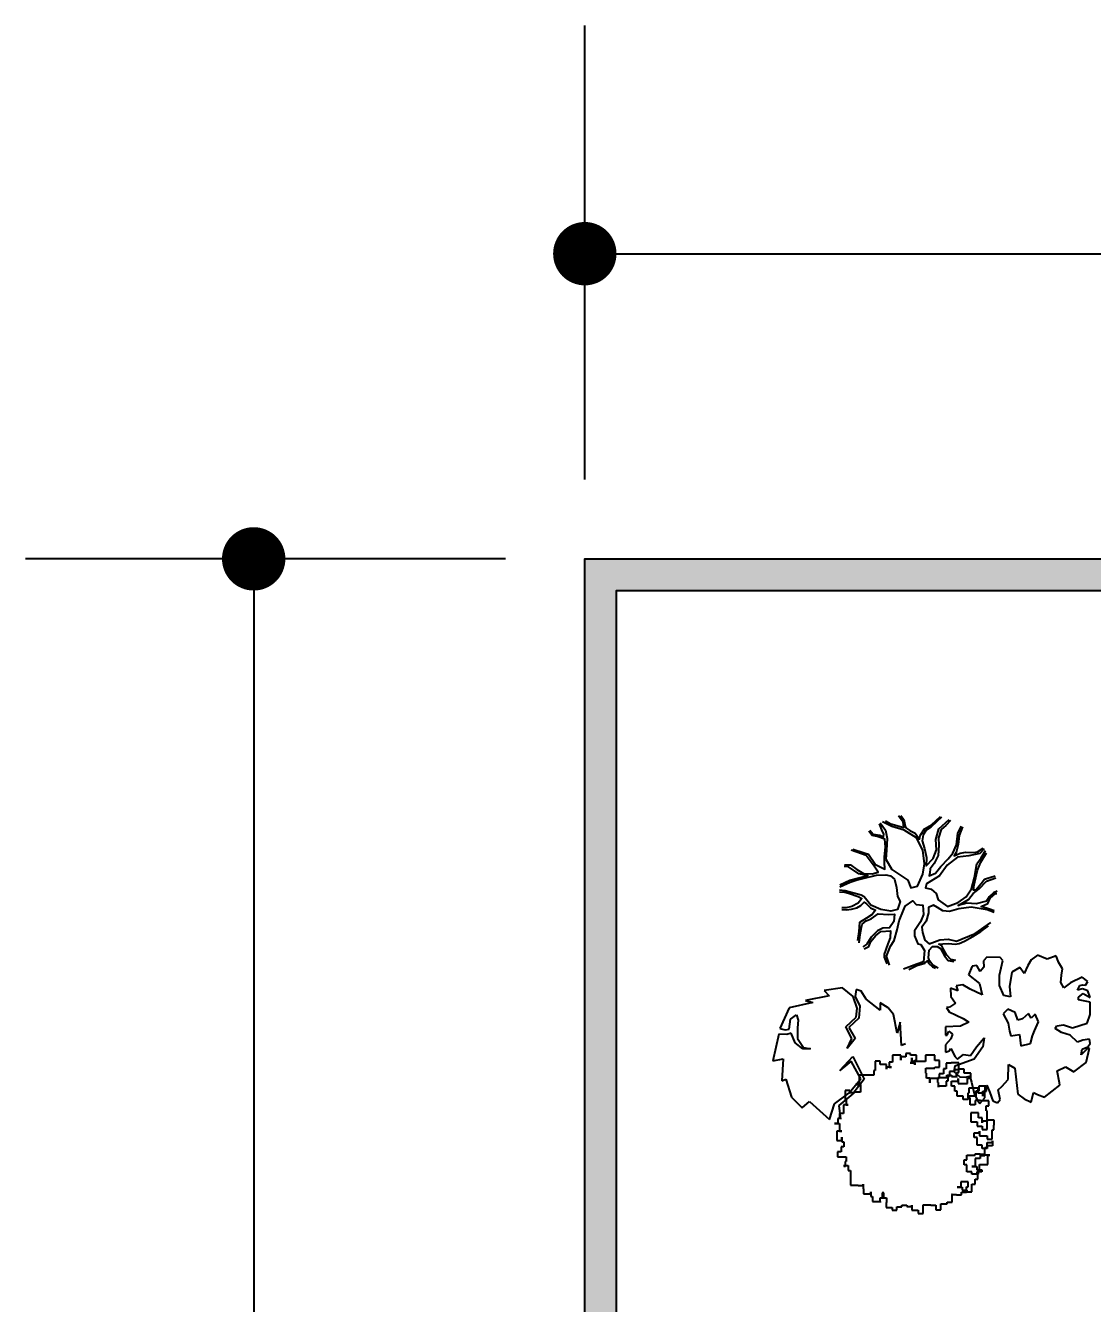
# Model space of a CAD drawing. Header units: inches. Extents: x 78 to 302, y -105 to 74.
# Drawn here: x 78.04 to 111.71, y 33.39 to 73.72 of the extents above; entities that cross this region are included whole.
import ezdxf

# ---------------------------------------------------------------- set-up
doc = ezdxf.new("R2010")
doc.units = ezdxf.units.IN
doc.header["$LTSCALE"] = 0.05
doc.header["$MEASUREMENT"] = 0
doc.layers.get('0').update_dxf_attribs({"color": 62})
doc.layers.add('rayas', color=7, linetype='Continuous')
doc.styles.get("Standard").update_dxf_attribs({"font": 'verdana.ttf'})
doc.dimstyles.get("Standard").update_dxf_attribs({"dimtxt": 0.18, "dimasz": 0.18, "dimexe": 0.18, "dimexo": 0.0625, "dimgap": 0.09, "dimtad": 0, "dimtih": 1, "dimtoh": 1, "dimdec": 4, "dimzin": 0, "dimdsep": 46, "dimtxsty": 'Standard', "dimcen": 0.09, "dimadec": 0, "dimazin": 0, "dimtfac": 1, "dimtdec": 4, "dimtofl": 0, "dimtmove": 0, "dimatfit": 3, "dimfxl": 1, "dimtolj": 1, "dimtzin": 0, "dimarcsym": 0})

# ---------------------------------------------------------------- blocks, each defined once
blk = doc.blocks.new('_Dot')
at = {"color": 0, "linetype": 'ByBlock', "lineweight": -2}
blk.add_line((-0.5, 0), (-1, 0), dxfattribs=at)
at = {"color": 0, "linetype": 'ByBlock', "const_width": 0.5}
blk.add_lwpolyline([(-0.25, 0, 1), (0.25, 0, 1)], format="xyb", close=True, dxfattribs=at)
blk = doc.blocks.new('*D5')
at = {"layer": 'Defpoints', "color": 0}
for p in [(85.238, 56.888), (95.688, 56.888), (96.688, -83.162)]:
    blk.add_point(p, dxfattribs=at)
at = {"layer": 'rayas', "color": 0, "lineweight": -2}
for p, q in [((93.188, 56.888), (78.038, 56.888)), ((85.238, 54.888), (85.238, -8.496)), ((85.238, -81.162), (85.238, -17.778)), ((94.188, -83.162), (78.038, -83.162))]:
    blk.add_line(p, q, dxfattribs=at)
at = {"layer": 'rayas', "color": 0, "lineweight": -2, "xscale": 2, "yscale": 2, "zscale": 2}
for p, rotation in [((85.238, 56.888), 90), ((85.238, -83.162), 270)]:
    blk.add_blockref('_Dot', p, dxfattribs=dict(at, rotation=rotation))
at = {"layer": 'rayas', "color": 0, "insert": (85.238, -13.137), "char_height": 2, "attachment_point": 5}
blk.add_mtext('\\A1;140.05 m', dxfattribs=at)
blk = doc.blocks.new('*D6')
at = {"layer": 'Defpoints', "color": 0}
for p in [(300.963, 66.52), (95.688, 56.888), (300.963, 56.888)]:
    blk.add_point(p, dxfattribs=at)
at = {"layer": 'rayas', "color": 0, "lineweight": -2}
for p, q in [((95.688, 59.388), (95.688, 73.72)), ((300.963, 59.388), (300.963, 73.72)), ((97.688, 66.52), (188.259, 66.52)), ((298.963, 66.52), (208.392, 66.52))]:
    blk.add_line(p, q, dxfattribs=at)
at = {"layer": 'rayas', "color": 0, "lineweight": -2, "xscale": 2, "yscale": 2, "zscale": 2, "rotation": 180}
blk.add_blockref('_Dot', (95.688, 66.52), dxfattribs=at)
at = {"layer": 'rayas', "color": 0, "lineweight": -2, "xscale": 2, "yscale": 2, "zscale": 2}
blk.add_blockref('_Dot', (300.963, 66.52), dxfattribs=at)
at = {"layer": 'rayas', "color": 0, "insert": (198.326, 66.52), "char_height": 2, "attachment_point": 5}
blk.add_mtext('\\A1;205.27 m', dxfattribs=at)

msp = doc.modelspace()

# ---------------------------------------------------------------- hatches: boundary and pattern name
at = {"layer": 'rayas'}
msp.add_hatch(color=256, dxfattribs=at).paths.add_polyline_path([(188.02561, -83.1619), (96.68833, -83.1619), (96.68833, 55.88831), (299.96289, 55.88831), (299.96289, -83.1619), (208.62561, -83.1619), (208.62561, -84.1619), (300.96289, -84.1619), (300.96289, 56.88831), (95.68833, 56.88831), (95.68833, -84.1619), (188.02561, -84.1619)])

# ---------------------------------------------------------------- linework, layer by layer
for p, q in [((109.9762, 44.37998), (109.77948, 44.23149)), ((110.27611, 44.25758), (109.9762, 44.37998)), ((107.91549, 44.03024), (107.7936, 43.75935)), ((108.06535, 44.04789), (107.91549, 44.03024)), ((108.16833, 43.86429), (108.06535, 44.04789)), ((108.28077, 44.00415), (108.16833, 43.86429)), ((108.3745, 44.31878), (108.27152, 44.20521)), ((108.27152, 44.20521), (108.28077, 44.00415)), ((108.7961, 44.31015), (108.3745, 44.31878)), ((108.77719, 43.75053), (108.88038, 44.21384)), ((108.88038, 44.21384), (108.7961, 44.31015)), ((109.41421, 43.98669), (109.16137, 43.84664)), ((109.55481, 43.80309), (109.41421, 43.98669)), ((109.66725, 44.05653), (109.55481, 43.80309)), ((109.77948, 44.23149), (109.66725, 44.05653)), ((110.56635, 44.36253), (110.27611, 44.25758)), ((110.64138, 44.16147), (110.56635, 44.36253)), ((110.76307, 43.95158), (110.64138, 44.16147)), ((107.7936, 43.75935), (108.14962, 43.48827)), ((108.77719, 43.42707), (108.77719, 43.75053)), ((109.16137, 43.84664), (109.0958, 43.39215)), ((110.70696, 43.51455), (110.73512, 43.75053)), ((110.73512, 43.75053), (110.76307, 43.95158)), ((111.38139, 43.68933), (111.01611, 43.50573)), ((111.56885, 43.54947), (111.38139, 43.68933)), ((103.81727, 43.35225), (103.23996, 43.26123)), ((103.23996, 43.26123), (103.39599, 43.0922)), ((104.16054, 43.07053), (103.81727, 43.35225)), ((104.25416, 43.30024), (104.22295, 43.0792)), ((104.41019, 43.24823), (104.25416, 43.30024)), ((104.56622, 42.99252), (104.41019, 43.24823)), ((107.46574, 43.25229), (107.23161, 43.33958)), ((107.23161, 43.33958), (107.24106, 43.07733)), ((107.61579, 43.44453), (107.40962, 43.40961)), ((107.40962, 43.40961), (107.46574, 43.25229)), ((107.84992, 43.30467), (107.61579, 43.44453)), ((108.22465, 43.12989), (107.84992, 43.30467)), ((108.14962, 43.48827), (108.22465, 43.12989)), ((108.90833, 43.10361), (108.77719, 43.42707)), ((109.0958, 43.39215), (109.12396, 43.05987)), ((110.80994, 43.34841), (110.70696, 43.51455)), ((111.01611, 43.50573), (110.80994, 43.34841)), ((111.24099, 43.26975), (111.31581, 43.42707)), ((111.40009, 43.31349), (111.24099, 43.26975)), ((111.26895, 43.05104), (111.4188, 43.17344)), ((111.31581, 43.42707), (111.40009, 43.44453)), ((111.40009, 43.44453), (111.49383, 43.43589)), ((111.5594, 43.25229), (111.40009, 43.31349)), ((111.4188, 43.17344), (111.63422, 43.04241)), ((111.49383, 43.43589), (111.56885, 43.54947)), ((111.63422, 43.04241), (111.5594, 43.25229)), ((102.88628, 42.8885), (102.13733, 42.71947)), ((103.39599, 43.0922), (102.65224, 42.95351)), ((102.65224, 42.95351), (102.88628, 42.8885)), ((102.65224, 42.95351), (102.65224, 42.95351)), ((104.28537, 42.70646), (104.16054, 43.07053)), ((104.22295, 43.0792), (104.36338, 42.77148)), ((104.36338, 42.77148), (104.33218, 42.39441)), ((105.01351, 42.64145), (104.56622, 42.99252)), ((105.01351, 42.87549), (105.01351, 42.64145)), ((105.26317, 42.71947), (105.01351, 42.87549)), ((107.39091, 42.86744), (107.1942, 42.73641)), ((107.24106, 43.07733), (107.39091, 42.86744)), ((109.12396, 43.05987), (108.90833, 43.10361)), ((111.26895, 42.97238), (111.26895, 43.05104)), ((111.63422, 42.89373), (111.26895, 42.97238)), ((111.63422, 42.50907), (111.63422, 42.89373)), ((102.13733, 42.71947), (101.84087, 42.06935)), ((102.13733, 42.04334), (102.18414, 42.3554)), ((102.18414, 42.3554), (102.37138, 42.49843)), ((102.37138, 42.49843), (102.41819, 42.3294)), ((103.92649, 42.12136), (104.25416, 42.42041)), ((104.33218, 42.39441), (104.02011, 42.09535)), ((104.25416, 42.42041), (104.28537, 42.70646)), ((105.4348, 42.51143), (105.26317, 42.71947)), ((105.54402, 41.91332), (105.4348, 42.51143)), ((107.1942, 42.73641), (107.10046, 42.72758)), ((107.10046, 42.72758), (107.18474, 42.58773)), ((107.18474, 42.58773), (107.62504, 42.37784)), ((107.62504, 42.37784), (107.81251, 42.26427)), ((109.03948, 42.67521), (108.88963, 42.52653)), ((108.88963, 42.52653), (109.04893, 42.23798)), ((109.27381, 42.57027), (109.03948, 42.67521)), ((109.35809, 42.32547), (109.27381, 42.57027)), ((109.49849, 42.36921), (109.35809, 42.32547)), ((109.6952, 42.53535), (109.49849, 42.36921)), ((109.77948, 42.38667), (109.6952, 42.53535)), ((109.90138, 42.51789), (109.77948, 42.38667)), ((110.00436, 42.27309), (109.90138, 42.51789)), ((111.54069, 42.22935), (111.63422, 42.50907)), ((101.84087, 42.06935), (102.01251, 42.01734)), ((102.01251, 42.01734), (102.13733, 42.04334)), ((102.41819, 42.3294), (102.40259, 42.08235)), ((102.40259, 42.08235), (102.40259, 41.74429)), ((104.11373, 41.74429), (103.92649, 42.12136)), ((104.02011, 42.09535), (104.22295, 41.74429)), ((105.63764, 42.26438), (105.54402, 41.91332)), ((105.68445, 41.52758), (105.63764, 42.26438)), ((107.54077, 42.14187), (107.0723, 42.11558)), ((107.0723, 42.11558), (107.0723, 41.85332)), ((107.12862, 41.85332), (107.17549, 41.97572)), ((107.17549, 41.97572), (107.29718, 41.88824)), ((107.81251, 42.26427), (107.54077, 42.14187)), ((109.04893, 42.23798), (109.0958, 41.98455)), ((109.0958, 41.98455), (109.13321, 41.83587)), ((109.8171, 41.83587), (109.88267, 41.99318)), ((109.88267, 41.99318), (110.00436, 42.27309)), ((110.52894, 42.06321), (110.58527, 42.15069)), ((110.73512, 41.94081), (110.52894, 42.06321)), ((110.58527, 42.15069), (110.80069, 42.18561)), ((110.80069, 42.18561), (111.08168, 42.08067)), ((111.08168, 42.08067), (111.54069, 42.22935)), ((101.80967, 41.88732), (101.62243, 41.0465)), ((102.05932, 41.87431), (101.80967, 41.88732)), ((102.19974, 41.91332), (102.05932, 41.87431)), ((102.32457, 41.61427), (102.19974, 41.91332)), ((102.57422, 41.42357), (102.32457, 41.61427)), ((102.40259, 41.74429), (102.58982, 41.46257)), ((103.9733, 41.43657), (104.11373, 41.74429)), ((104.22295, 41.74429), (103.9733, 41.43657)), ((105.80928, 41.57959), (105.68445, 41.52758)), ((107.0723, 41.85332), (107.12862, 41.85332)), ((107.24106, 41.73975), (107.0723, 41.54732)), ((107.0723, 41.54732), (107.0723, 41.31998)), ((107.29718, 41.88824), (107.24106, 41.73975)), ((108.04664, 41.48612), (108.29022, 41.76584)), ((108.29022, 41.76584), (108.25261, 41.48612)), ((109.13321, 41.83587), (109.40496, 41.87078)), ((109.40496, 41.87078), (109.45162, 41.52104)), ((109.45162, 41.52104), (109.75153, 41.59107)), ((109.75153, 41.59107), (109.8171, 41.83587)), ((111.00666, 41.85332), (110.73512, 41.94081)), ((111.24099, 41.63481), (111.00666, 41.85332)), ((111.40955, 41.69601), (111.24099, 41.63481)), ((111.61552, 41.73092), (111.40955, 41.69601)), ((111.56885, 41.48612), (111.63422, 41.59107)), ((111.63422, 41.59107), (111.61552, 41.73092)), ((102.80827, 41.42357), (102.57422, 41.42357)), ((102.58982, 41.46257), (102.80827, 41.42357)), ((103.73926, 40.73444), (104.14494, 41.17652)), ((104.14494, 41.17652), (104.50381, 40.46139)), ((105.40136, 41.2253), (105.40136, 41.00149)), ((105.6605, 41.2253), (105.40136, 41.2253)), ((105.6605, 41.07023), (105.6605, 41.2253)), ((105.6605, 41.17414), (105.6605, 41.07023)), ((105.81567, 41.17414), (105.6605, 41.17414)), ((105.81567, 41.27645), (105.81567, 41.17414)), ((105.97084, 41.27645), (105.81567, 41.27645)), ((105.97084, 41.2253), (105.97084, 41.27645)), ((106.1612, 41.2253), (105.97084, 41.2253)), ((106.1612, 41.07023), (106.1612, 41.2253)), ((106.43635, 41.2253), (106.43635, 41.01908)), ((106.73069, 41.2253), (106.43635, 41.2253)), ((106.73069, 41.05265), (106.73069, 41.2253)), ((107.0723, 41.31998), (107.1942, 41.35509)), ((107.1942, 41.35509), (107.24106, 41.43375)), ((107.24106, 41.43375), (107.38146, 41.17149)), ((107.38146, 41.17149), (107.44703, 41.10147)), ((107.44703, 41.10147), (107.64375, 41.24132)), ((107.64375, 41.24132), (107.85917, 41.21504)), ((107.85917, 41.21504), (108.04664, 41.48612)), ((108.25261, 41.48612), (107.97161, 41.09264)), ((111.53124, 41.41629), (111.35323, 41.23269)), ((111.35323, 41.23269), (111.38139, 41.41629)), ((111.38139, 41.41629), (111.56885, 41.48612)), ((111.51253, 40.98789), (111.61552, 41.44238)), ((111.61552, 41.44238), (111.53124, 41.41629)), ((101.62243, 41.0465), (101.95009, 41.11151)), ((101.95009, 41.11151), (101.90328, 40.40938)), ((104.09813, 41.0335), (103.73926, 40.73444)), ((104.39459, 40.47439), (104.09813, 41.0335)), ((104.81427, 40.74252), (104.81427, 40.58745)), ((104.84947, 40.74252), (104.81427, 40.74252)), ((104.84947, 41.03506), (104.84947, 40.74252)), ((105.00464, 41.03506), (104.84947, 41.03506)), ((105.00464, 40.93275), (105.00464, 41.03506)), ((105.21259, 40.93275), (105.00464, 40.93275)), ((105.21259, 40.77609), (105.21259, 40.93275)), ((105.36776, 40.84643), (105.21259, 40.84643)), ((105.21259, 40.84643), (105.21259, 40.77609)), ((105.40136, 41.00149), (105.29738, 41.00149)), ((105.29738, 41.00149), (105.29738, 40.84643)), ((105.29738, 40.84643), (105.36776, 40.84643)), ((105.95324, 40.98391), (106.10841, 40.98391)), ((106.00603, 40.98391), (105.95324, 40.98391)), ((106.00603, 41.13897), (106.00603, 40.98391)), ((106.00603, 41.01908), (106.00603, 41.13897)), ((106.1612, 41.01908), (106.00603, 41.01908)), ((106.10841, 41.07023), (106.1612, 41.07023)), ((106.10841, 40.91517), (106.10841, 41.07023)), ((106.10841, 40.98391), (106.10841, 40.91517)), ((106.1612, 41.01908), (106.1612, 41.01908)), ((106.43635, 41.01908), (106.1612, 41.01908)), ((106.45394, 40.81126), (106.73069, 40.81126)), ((106.45394, 40.65619), (106.45394, 40.81126)), ((106.88586, 41.05265), (106.73069, 41.05265)), ((106.73069, 40.81126), (106.73069, 40.84643)), ((106.73069, 40.84643), (106.88586, 40.84643)), ((106.88586, 41.05265), (106.88586, 41.05265)), ((106.88586, 40.84643), (106.88586, 41.05265)), ((107.00583, 40.79367), (107.00583, 40.63861)), ((107.09221, 40.79367), (107.00583, 40.79367)), ((107.09221, 40.96632), (107.09221, 40.79367)), ((107.24738, 40.96632), (107.09221, 40.96632)), ((107.24738, 40.98391), (107.24738, 40.96632)), ((107.48893, 40.98391), (107.24738, 40.98391)), ((107.36275, 40.87412), (107.33459, 40.70798)), ((107.50653, 40.7601), (107.35136, 40.7601)), ((107.35136, 40.7601), (107.35136, 40.70735)), ((107.97161, 41.09264), (107.36275, 40.87412)), ((107.48893, 40.82884), (107.48893, 40.98391)), ((107.48893, 40.82884), (107.48893, 40.82884)), ((107.48893, 40.67378), (107.48893, 40.82884)), ((107.50653, 40.77609), (107.50653, 40.7601)), ((107.6617, 40.77609), (107.50653, 40.77609)), ((107.6617, 40.65619), (107.6617, 40.77609)), ((109.04893, 40.45455), (109.05839, 40.92669)), ((109.05839, 40.92669), (109.25511, 40.81292)), ((109.25511, 40.81292), (109.35809, 39.99104)), ((110.59452, 40.72544), (110.85681, 40.85667)), ((110.85681, 40.85667), (111.1191, 40.69935)), ((111.1191, 40.69935), (111.51253, 40.98789)), ((101.90328, 40.40938), (102.02811, 40.46139)), ((102.02811, 40.46139), (102.21535, 39.89362)), ((104.02011, 40.02365), (104.39459, 40.47439)), ((104.50381, 40.46139), (104.14494, 39.99764)), ((104.34877, 40.58745), (104.34877, 40.29331)), ((104.50394, 40.58745), (104.34877, 40.58745)), ((104.50394, 40.58745), (104.50394, 40.58745)), ((104.65911, 40.58745), (104.50394, 40.58745)), ((104.81427, 40.58745), (104.65911, 40.58745)), ((104.65911, 40.58745), (104.65911, 40.58745)), ((104.81427, 40.58745), (104.81427, 40.58745)), ((106.47154, 40.65619), (106.45394, 40.65619)), ((106.47154, 40.50113), (106.47154, 40.65619)), ((106.57552, 40.50113), (106.47154, 40.50113)), ((106.57552, 40.34606), (106.57552, 40.50113)), ((106.57552, 40.48354), (106.57552, 40.34606)), ((106.86826, 40.48354), (106.57552, 40.48354)), ((106.83467, 40.51871), (107.10981, 40.51871)), ((106.83467, 40.36365), (106.83467, 40.51871)), ((106.85066, 40.36365), (106.83467, 40.36365)), ((106.85066, 40.20858), (106.85066, 40.36365)), ((106.86826, 40.63861), (106.86826, 40.48354)), ((107.00583, 40.63861), (106.86826, 40.63861)), ((107.09221, 40.39722), (107.09221, 40.24215)), ((107.145, 40.39722), (107.09221, 40.39722)), ((107.10981, 40.58745), (107.26498, 40.58745)), ((107.10981, 40.51871), (107.10981, 40.58745)), ((107.145, 40.55228), (107.145, 40.39722)), ((107.19619, 40.55228), (107.145, 40.55228)), ((107.19619, 40.70735), (107.19619, 40.55228)), ((107.19619, 40.70735), (107.19619, 40.70735)), ((107.35136, 40.70735), (107.19619, 40.70735)), ((107.26498, 40.58745), (107.26498, 40.55228)), ((107.26498, 40.55228), (107.42015, 40.55228)), ((107.26498, 40.39722), (107.47294, 40.39722)), ((107.26498, 40.24215), (107.26498, 40.39722)), ((107.33459, 40.70798), (107.52206, 40.54184)), ((107.42015, 40.67378), (107.48893, 40.67378)), ((107.42015, 40.51871), (107.42015, 40.67378)), ((107.42015, 40.55228), (107.42015, 40.51871)), ((107.47294, 40.48354), (107.47294, 40.32848)), ((107.47294, 40.39722), (107.47294, 40.48354)), ((107.52206, 40.54184), (107.69062, 40.53321)), ((107.86966, 40.65619), (107.6617, 40.65619)), ((107.69062, 40.53321), (107.84047, 40.55949)), ((107.76568, 40.50113), (107.86966, 40.50113)), ((107.76568, 40.32848), (107.76568, 40.50113)), ((107.84047, 40.55949), (107.89679, 40.36707)), ((107.86966, 40.50113), (107.86966, 40.65619)), ((107.89679, 40.36707), (107.97161, 40.01732)), ((108.85222, 40.23584), (109.04893, 40.45455)), ((110.66954, 40.34961), (110.59452, 40.72544)), ((110.67879, 40.27958), (110.66954, 40.34961)), ((103.56762, 39.68559), (104.02011, 40.02365)), ((104.14494, 39.99764), (103.70805, 39.63358)), ((104.05603, 40.10467), (103.90086, 40.10467)), ((103.90086, 40.10467), (103.90086, 39.81053)), ((104.05603, 40.03593), (104.05603, 40.10467)), ((104.2112, 40.03593), (104.05603, 40.03593)), ((104.2112, 40.05192), (104.2112, 40.03593)), ((104.38396, 40.05192), (104.2112, 40.05192)), ((104.22879, 40.29331), (104.38396, 40.29331)), ((104.34877, 40.29331), (104.22879, 40.29331)), ((104.38396, 40.29331), (104.38396, 40.05192)), ((106.85066, 40.24215), (106.85066, 40.20858)), ((107.09221, 40.24215), (106.85066, 40.24215)), ((107.36896, 40.24215), (107.26498, 40.24215)), ((107.36896, 40.08709), (107.36896, 40.24215)), ((107.43774, 40.08709), (107.36896, 40.08709)), ((107.43774, 39.93202), (107.43774, 40.08709)), ((107.62811, 39.93202), (107.43774, 39.93202)), ((107.43774, 39.93202), (107.43774, 39.93202)), ((107.47294, 40.32848), (107.76568, 40.32848)), ((107.62811, 39.82811), (107.62811, 39.93202)), ((107.78327, 39.88087), (107.78327, 40.03593)), ((107.78327, 40.03593), (107.81687, 40.03593)), ((107.78327, 39.93202), (107.78327, 39.82811)), ((108.02483, 39.93202), (107.78327, 39.93202)), ((107.81687, 40.191), (108.09361, 40.191)), ((107.81687, 40.03593), (107.81687, 40.191)), ((107.97161, 40.01732), (108.0748, 39.81627)), ((108.1288, 40.08709), (108.02483, 40.08709)), ((108.02483, 40.08709), (108.02483, 39.93202)), ((108.09361, 40.191), (108.09361, 40.03593)), ((108.09361, 40.03593), (108.24878, 40.03593)), ((108.37036, 40.24215), (108.1288, 40.24215)), ((108.1288, 40.24215), (108.1288, 40.08709)), ((108.1288, 40.24215), (108.1288, 40.24215)), ((108.24878, 40.08709), (108.37036, 40.08709)), ((108.24878, 39.93202), (108.24878, 40.08709)), ((108.24878, 40.03593), (108.24878, 39.93202)), ((108.31818, 39.87747), (108.32764, 40.21838)), ((108.32764, 40.21838), (108.3745, 40.27958)), ((108.37036, 40.08709), (108.37036, 40.24215)), ((108.3745, 40.27958), (108.46824, 40.04361)), ((108.46824, 40.04361), (108.56177, 39.78135)), ((108.73053, 40.13109), (108.85222, 40.23584)), ((108.7961, 39.82509), (108.73053, 40.13109)), ((109.35809, 39.99104), (109.55481, 39.84255)), ((109.77023, 39.73761), (109.84506, 40.04361)), ((109.84506, 40.04361), (109.9762, 39.98241)), ((109.9762, 39.98241), (110.19183, 39.89492)), ((110.19183, 39.89492), (110.67879, 40.27958)), ((102.21535, 39.89362), (102.54301, 39.55556)), ((102.54301, 39.55556), (102.77706, 39.7636)), ((102.77706, 39.7636), (103.41159, 39.1915)), ((103.41159, 39.1915), (103.56762, 39.68559)), ((103.70805, 39.63358), (103.75486, 39.2045)), ((103.84807, 39.65546), (103.84807, 39.3805)), ((104.00324, 39.65546), (103.84807, 39.65546)), ((103.90086, 39.81053), (103.93445, 39.81053)), ((103.93445, 39.81053), (103.93445, 39.65546)), ((103.93445, 39.65546), (104.00324, 39.65546)), ((107.78327, 39.82811), (107.62811, 39.82811)), ((107.85206, 39.88087), (107.78327, 39.88087)), ((107.85206, 39.65546), (107.85206, 39.88087)), ((108.00723, 39.65546), (107.85206, 39.65546)), ((108.17999, 39.79454), (108.00723, 39.79454)), ((108.00723, 39.79454), (108.00723, 39.65546)), ((108.0748, 39.81627), (108.15908, 39.70269)), ((108.15908, 39.70269), (108.31818, 39.87747)), ((108.17999, 39.77696), (108.17999, 39.79454)), ((108.43914, 39.77696), (108.17999, 39.77696)), ((108.35276, 39.62189), (108.43914, 39.62189)), ((108.35276, 39.46683), (108.35276, 39.62189)), ((108.43914, 39.62189), (108.43914, 39.77696)), ((108.56177, 39.78135), (108.71162, 39.72015)), ((108.71162, 39.72015), (108.7961, 39.82509)), ((109.55481, 39.84255), (109.77023, 39.73761)), ((103.6753, 39.22544), (103.6753, 39.07037)), ((103.72809, 39.22544), (103.6753, 39.22544)), ((103.72809, 39.3805), (103.72809, 39.22544)), ((103.84807, 39.3805), (103.72809, 39.3805)), ((107.86966, 39.39809), (107.86966, 39.12153)), ((108.11121, 39.39809), (107.86966, 39.39809)), ((108.11121, 39.24142), (108.11121, 39.39809)), ((108.23118, 39.24142), (108.11121, 39.24142)), ((108.23118, 39.08636), (108.23118, 39.24142)), ((108.23118, 39.13911), (108.23118, 39.08636)), ((108.38635, 39.13911), (108.23118, 39.13911)), ((108.38635, 39.46683), (108.35276, 39.46683)), ((108.38635, 39.31176), (108.38635, 39.46683)), ((108.38635, 39.13911), (108.38635, 39.31176)), ((108.38635, 39.31176), (108.38635, 39.31176)), ((108.38635, 39.17268), (108.38635, 39.13911)), ((108.61191, 39.17268), (108.38635, 39.17268)), ((108.38635, 39.13911), (108.38635, 39.13911)), ((108.38635, 38.88014), (108.38635, 39.13911)), ((108.61191, 39.01762), (108.61191, 39.17268)), ((103.57293, 39.07037), (103.72809, 39.07037)), ((103.6753, 39.07037), (103.57293, 39.07037)), ((103.64171, 38.82898), (103.64171, 38.53483)), ((103.79688, 38.82898), (103.64171, 38.82898)), ((103.72809, 39.07037), (103.72809, 38.82898)), ((103.72809, 38.82898), (103.79688, 38.82898)), ((107.86966, 39.12153), (108.07602, 39.12153)), ((107.97364, 38.77623), (108.1448, 38.77623)), ((107.97364, 38.62116), (107.97364, 38.77623)), ((108.07602, 39.12153), (108.07602, 38.98404)), ((108.07602, 38.98404), (108.23118, 38.98404)), ((108.1448, 38.82898), (108.1448, 38.67391)), ((108.1448, 38.77623), (108.1448, 38.82898)), ((108.23118, 38.98404), (108.23118, 38.88014)), ((108.23118, 38.88014), (108.38635, 38.88014)), ((108.54312, 38.86255), (108.59431, 38.86255)), ((108.54312, 38.57), (108.54312, 38.86255)), ((108.59431, 39.01762), (108.61191, 39.01762)), ((108.59431, 38.86255), (108.59431, 39.01762)), ((103.64171, 38.53483), (103.79688, 38.53483)), ((103.64171, 38.53483), (103.64171, 38.53483)), ((103.77928, 38.32861), (103.77928, 38.17355)), ((103.86567, 38.32861), (103.77928, 38.32861)), ((103.79688, 38.63874), (103.79688, 38.48368)), ((103.79688, 38.53483), (103.79688, 38.63874)), ((103.79688, 38.48368), (103.86567, 38.48368)), ((103.86567, 38.48368), (103.86567, 38.32861)), ((108.07602, 38.62116), (107.97364, 38.62116)), ((108.07602, 38.37977), (108.07602, 38.62116)), ((108.23118, 38.37977), (108.07602, 38.37977)), ((108.1448, 38.67391), (108.38635, 38.67391)), ((108.23118, 38.27586), (108.23118, 38.37977)), ((108.38635, 38.67391), (108.38635, 38.57)), ((108.38635, 38.57), (108.54312, 38.57)), ((108.38635, 38.46609), (108.55912, 38.46609)), ((108.38635, 38.31103), (108.38635, 38.46609)), ((108.38635, 38.36218), (108.38635, 38.27586)), ((108.55912, 38.36218), (108.38635, 38.36218)), ((108.55912, 38.51725), (108.55912, 38.36218)), ((108.55912, 38.46609), (108.55912, 38.51725)), ((103.65931, 38.17355), (103.65931, 38.01848)), ((103.77928, 38.17355), (103.65931, 38.17355)), ((103.65931, 38.01848), (103.93445, 38.01848)), ((103.93445, 38.01848), (103.93445, 37.86342)), ((103.93445, 38.01848), (103.93445, 38.01848)), ((107.6617, 37.91457), (107.74808, 37.91457)), ((107.6617, 37.75951), (107.6617, 37.91457)), ((107.74808, 38.06964), (108.00723, 38.06964)), ((107.74808, 37.91457), (107.74808, 38.06964)), ((108.00723, 38.10481), (108.1624, 38.10481)), ((108.00723, 38.06964), (108.00723, 38.10481)), ((108.1624, 37.96573), (108.00723, 37.96573)), ((108.00723, 37.96573), (108.00723, 37.70675)), ((108.1624, 38.10481), (108.1624, 38.05205)), ((108.1624, 38.08722), (108.1624, 37.96573)), ((108.31757, 38.08722), (108.1624, 38.08722)), ((108.1624, 38.05205), (108.31757, 38.05205)), ((108.38635, 38.27586), (108.23118, 38.27586)), ((108.31757, 38.31103), (108.38635, 38.31103)), ((108.31757, 38.05205), (108.31757, 38.31103)), ((108.31757, 38.06964), (108.31757, 38.08722)), ((108.47274, 38.06964), (108.31757, 38.06964)), ((108.40395, 38.06964), (108.47274, 38.06964)), ((108.40395, 37.77709), (108.40395, 38.06964)), ((103.84807, 37.74192), (104.00324, 37.74192)), ((103.88326, 37.70675), (103.88326, 37.69077)), ((103.90086, 37.70675), (103.88326, 37.70675)), ((103.88326, 37.69077), (103.88326, 37.69077)), ((103.90086, 37.86342), (103.90086, 37.70675)), ((103.93445, 37.86342), (103.90086, 37.86342)), ((104.00324, 37.74192), (104.00324, 37.58686)), ((104.00324, 37.74192), (104.00324, 37.74192)), ((104.00324, 37.58686), (104.07362, 37.58686)), ((104.07362, 37.58686), (104.07362, 37.43179)), ((107.74808, 37.75951), (107.6617, 37.75951)), ((107.74808, 37.5357), (107.74808, 37.75951)), ((107.90325, 37.5357), (107.74808, 37.5357)), ((107.90325, 37.70675), (108.05842, 37.70675)), ((108.00723, 37.70675), (107.90325, 37.70675)), ((107.90325, 37.46536), (107.90325, 37.5357)), ((108.05842, 37.70675), (108.05842, 37.60444)), ((108.05842, 37.60444), (108.21519, 37.60444)), ((108.21519, 37.5357), (108.05842, 37.5357)), ((108.05842, 37.5357), (108.05842, 37.46536)), ((108.11121, 37.62203), (108.1448, 37.62203)), ((108.11121, 37.46536), (108.11121, 37.62203)), ((108.1448, 37.77709), (108.40395, 37.77709)), ((108.1448, 37.62203), (108.1448, 37.77709)), ((108.21519, 37.60444), (108.21519, 37.5357)), ((104.07362, 37.43179), (104.07362, 37.43179)), ((104.07362, 37.43179), (104.07362, 37.27673)), ((104.07362, 37.27673), (104.07362, 37.12166)), ((104.07362, 37.27673), (104.07362, 37.27673)), ((104.07362, 37.12166), (104.31518, 37.12166)), ((104.31518, 37.12166), (104.31518, 37.10408)), ((104.47034, 37.15523), (104.47034, 37.00017)), ((104.47034, 37.10408), (104.47034, 37.15523)), ((107.55932, 37.22397), (107.55932, 37.05292)), ((107.78327, 37.22397), (107.55932, 37.22397)), ((107.78327, 37.06891), (107.78327, 37.22397)), ((108.05842, 37.46536), (107.90325, 37.46536)), ((107.90325, 37.15523), (108.00723, 37.15523)), ((107.90325, 36.91384), (107.90325, 37.15523)), ((108.00723, 37.3103), (108.09361, 37.3103)), ((108.00723, 37.15523), (108.00723, 37.3103)), ((108.09361, 37.46536), (108.11121, 37.46536)), ((108.09361, 37.3103), (108.09361, 37.46536)), ((104.31518, 37.10408), (104.47034, 37.10408)), ((104.47034, 37.00017), (104.48634, 37.00017)), ((104.48634, 37.00017), (104.48634, 36.8451)), ((104.48634, 36.8451), (104.7119, 36.8451)), ((104.7119, 36.91384), (104.7119, 36.75878)), ((104.7119, 36.8451), (104.7119, 36.91384)), ((104.7119, 36.75878), (104.76309, 36.75878)), ((104.76309, 36.75878), (104.76309, 36.60371)), ((105.00464, 36.57014), (105.00464, 36.72521)), ((105.00464, 36.72521), (105.12621, 36.72521)), ((105.07342, 36.88027), (105.07342, 36.72521)), ((105.12621, 36.88027), (105.07342, 36.88027)), ((105.07342, 36.72521), (105.21259, 36.72521)), ((105.12621, 36.72521), (105.12621, 36.88027)), ((105.21259, 36.72521), (105.21259, 36.57014)), ((107.26498, 36.82752), (107.42015, 36.82752)), ((107.28258, 36.82752), (107.26498, 36.82752)), ((107.28258, 36.58613), (107.28258, 36.82752)), ((107.42015, 36.82752), (107.42015, 36.81153)), ((107.42015, 36.81153), (107.57532, 36.81153)), ((107.43774, 37.05292), (107.59291, 37.05292)), ((107.55932, 37.05292), (107.43774, 37.05292)), ((107.57532, 36.89626), (107.73209, 36.89626)), ((107.57532, 36.81153), (107.57532, 36.89626)), ((107.59291, 37.05292), (107.59291, 36.9666)), ((107.59291, 36.9666), (107.74808, 36.9666)), ((107.73209, 37.06891), (107.78327, 37.06891)), ((107.73209, 36.89626), (107.73209, 37.06891)), ((107.74808, 36.9666), (107.74808, 36.91384)), ((107.74808, 36.91384), (107.90325, 36.91384)), ((104.76309, 36.60371), (105.00464, 36.60371)), ((105.00464, 36.60371), (105.00464, 36.57014)), ((105.195, 36.57014), (105.195, 36.41348)), ((105.21259, 36.57014), (105.195, 36.57014)), ((105.195, 36.41348), (105.38376, 36.41348)), ((105.38376, 36.41348), (105.38376, 36.32875)), ((105.38376, 36.32875), (105.54053, 36.32875)), ((105.54053, 36.43106), (105.6957, 36.43106)), ((105.54053, 36.32875), (105.54053, 36.43106)), ((105.6957, 36.48382), (105.85087, 36.48382)), ((105.6957, 36.43106), (105.6957, 36.48382)), ((105.85087, 36.48382), (105.85087, 36.44865)), ((105.85087, 36.44865), (106.00603, 36.44865)), ((106.00603, 36.48382), (106.00603, 36.32875)), ((106.00603, 36.44865), (106.00603, 36.48382)), ((106.00603, 36.32875), (106.21239, 36.32875)), ((106.21239, 36.32875), (106.21239, 36.22484)), ((106.36756, 36.4998), (106.60911, 36.4998)), ((106.36756, 36.22484), (106.36756, 36.4998)), ((106.60911, 36.4998), (106.60911, 36.48382)), ((106.60911, 36.48382), (106.76428, 36.48382)), ((106.76428, 36.48382), (106.76428, 36.34474)), ((106.76428, 36.34474), (106.92105, 36.34474)), ((106.92105, 36.53497), (107.12741, 36.53497)), ((106.92105, 36.34474), (106.92105, 36.53497)), ((107.12741, 36.53497), (107.12741, 36.58613)), ((107.12741, 36.58613), (107.28258, 36.58613)), ((106.21239, 36.22484), (106.36756, 36.22484))]:
    msp.add_line(p, q)
for points in [[(104.67864, 48.31995), (104.79078, 48.19628), (104.99469, 48.16766), (105.11712, 48.11063), (105.12742, 48.20568), (105.08646, 48.28193), (104.98462, 48.51987)], [(105.01371, 48.55169), (105.17845, 48.31995), (105.22926, 48.063), (105.20889, 47.69178), (105.18852, 47.406), (105.38236, 47.08241), (105.88217, 46.74921), (105.97394, 46.50166), (106.18814, 46.5589), (106.35131, 46.93952), (106.41264, 47.26332), (106.36161, 47.69178), (106.15748, 48.08201), (105.77003, 48.32956), (105.38236, 48.44383), (105.08112, 48.58754)], [(105.17845, 48.61513), (105.3517, 48.52948), (105.75973, 48.4056), (105.73937, 48.57711), (105.58627, 48.77703)], [(105.65767, 48.78643), (105.75973, 48.66276), (105.80047, 48.45323), (105.82106, 48.3962), (105.94327, 48.31055), (106.11674, 48.2343), (106.24925, 48.04399), (106.26984, 48.15826), (106.41264, 48.36758), (106.62685, 48.49146), (106.91245, 48.75802)], [(106.94289, 48.7388), (106.80009, 48.59612), (106.60625, 48.41521), (106.46345, 48.31995), (106.37168, 48.17727), (106.33094, 47.98675), (106.41264, 47.74881), (106.47375, 47.46324), (106.46345, 47.19668), (106.67765, 47.43462), (106.79002, 47.70118), (106.76965, 48.03438), (106.86142, 48.36758), (107.18776, 48.66276)], [(107.2285, 48.63414), (107.08569, 48.47224), (106.93282, 48.34857), (106.85112, 48.08201), (106.86142, 47.85347), (106.84105, 47.52988), (106.71862, 47.27272), (106.58589, 47.10142), (106.57581, 46.97775), (106.55544, 46.88249), (106.75935, 46.96814), (106.92252, 47.17767), (107.1571, 47.41561), (107.2999, 47.59652), (107.42233, 47.86308), (107.46307, 48.2343), (107.57543, 48.45323)], [(107.60587, 48.42482), (107.50403, 48.15826), (107.47336, 47.87248), (107.41226, 47.61553), (107.34086, 47.51087), (107.53447, 47.59652), (107.71823, 47.62514), (107.97317, 47.61553), (108.08531, 47.64415), (108.25878, 47.75842)], [(104.14817, 47.7298), (104.50518, 47.60592), (104.63768, 47.5679), (104.86218, 47.24431), (105.15786, 47.09202), (105.14779, 47.31095), (105.14779, 47.47264), (105.17845, 47.79644), (105.15786, 48.04399), (104.91322, 48.12003), (104.76012, 48.15826), (104.64798, 48.29154)], [(103.88293, 47.2347), (104.07677, 47.2253), (104.2706, 47.08241), (104.48481, 46.95874), (104.76012, 46.94913), (104.94366, 46.99676), (104.82145, 47.18707), (104.56628, 47.52988), (104.09714, 47.69178)], [(108.29617, 47.73034), (108.15671, 47.58691), (107.81, 47.51087), (107.453, 47.47264), (107.12665, 47.21569), (106.88179, 46.88249), (106.47375, 46.63494), (106.44308, 46.50166), (106.61655, 46.46364), (106.70832, 46.38739), (106.77972, 46.32075), (106.84105, 46.13044), (107.13673, 45.91151), (107.47336, 46.04479), (107.72831, 46.21609), (107.89148, 46.47304), (107.98347, 46.83486), (108.06494, 47.26332), (108.19767, 47.45363), (108.32911, 47.67824)], [(108.63615, 46.87288), (108.37092, 46.78723), (108.29952, 46.76822), (108.19767, 46.63494), (108.02421, 46.43502), (107.95281, 46.42562), (107.97317, 46.59692), (108.08531, 47.0634), (108.18738, 47.31095), (108.37092, 47.60592)], [(103.73463, 46.53127), (104.06647, 46.68257), (104.25024, 46.74921), (104.46444, 46.79684), (104.89285, 46.9015), (105.18852, 46.91111), (105.33133, 46.88249), (105.46406, 46.77783), (105.52516, 46.51127), (105.55583, 46.2351), (105.6373, 46.0732), (105.55583, 45.82586), (105.3517, 45.76862), (105.03565, 45.82586), (104.71938, 45.95914), (104.50518, 46.2257), (104.41341, 46.27312), (103.9033, 46.4064), (103.73052, 46.43549)], [(103.74013, 46.59692), (104.0564, 46.74921), (104.61731, 46.8921), (104.33171, 46.94913), (104.00537, 47.16806), (103.87264, 47.17767)], [(108.69726, 46.397), (108.58512, 46.34937), (108.45261, 46.21609), (108.36084, 46.08281), (108.04457, 45.99716), (107.74867, 46.01617), (107.47336, 45.94953), (107.79971, 46.13984), (107.94251, 46.32075), (108.13634, 46.47304), (108.36084, 46.71119), (108.65652, 46.81585)], [(103.72983, 46.37799), (103.89323, 46.36838), (104.0461, 46.32075), (104.31134, 46.2351), (104.43377, 46.16846), (104.31134, 46.02578), (104.11751, 45.91151), (103.93397, 45.87328), (103.80124, 45.87328)], [(103.80124, 45.81625), (103.93397, 45.80664), (104.10743, 45.83526), (104.2706, 45.87328), (104.40311, 45.94953), (104.50518, 46.05419), (104.57658, 45.99716), (104.70908, 45.87328), (104.86218, 45.79724), (104.76012, 45.66396), (104.57658, 45.54969), (104.36237, 45.4068), (104.33171, 45.13084), (104.29097, 44.84527)], [(105.29933, 44.06768), (105.20889, 44.35017), (105.33133, 44.66436), (105.45376, 44.84527), (105.54553, 45.17847), (105.60686, 45.46404), (105.74966, 45.79724), (105.80047, 45.93052), (106.04534, 46.09242), (106.14741, 45.97815), (106.35131, 45.95914), (106.35131, 45.95914), (106.38198, 45.66396), (106.27991, 45.43542), (106.09637, 45.14985), (106.09637, 44.98795), (106.19844, 44.7404), (106.29021, 44.71199), (106.41264, 44.52147), (106.38198, 44.16926), (106.16777, 44.09322), (105.74542, 43.93782)], [(108.60549, 45.77823), (108.46269, 45.83526), (108.19767, 45.91151), (108.41188, 46.00656), (108.48328, 46.17807), (108.64645, 46.33036), (108.68719, 46.33036)], [(104.34201, 44.76902), (104.38274, 45.03558), (104.42348, 45.26412), (104.44385, 45.35938), (104.56628, 45.46404), (104.72945, 45.52107), (104.94366, 45.68297), (105.27022, 45.66396), (105.46406, 45.67336), (105.44346, 45.44503), (105.30066, 45.24511), (105.09675, 45.2355), (104.92329, 45.14985), (104.72945, 44.94993), (104.58665, 44.72139), (104.46444, 44.64535)], [(108.60952, 45.7227), (108.39129, 45.80664), (107.8814, 45.8925), (107.49373, 45.84487), (107.19806, 45.75922), (106.98385, 45.77823), (106.82046, 45.88289), (106.68795, 45.95914), (106.53485, 45.88289), (106.53485, 45.71159), (106.46345, 45.45443), (106.32065, 45.26412), (106.34124, 45.09282), (106.42271, 44.85467), (106.55544, 44.7404), (106.89186, 44.86428), (107.1571, 44.88329), (107.42233, 44.82626), (108.00384, 45.0642), (108.50275, 45.41349)], [(107.40196, 44.20728), (107.23879, 44.24551), (107.11636, 44.37879), (107.01429, 44.55009), (106.95319, 44.67376), (106.86142, 44.731), (106.98385, 44.7404), (107.1571, 44.75001), (107.39167, 44.731), (107.50403, 44.75001), (107.6672, 44.82626), (107.93244, 44.96894), (108.18738, 45.12123), (108.43225, 45.30214)], [(104.50518, 44.57871), (104.64798, 44.65475), (104.71938, 44.80704), (104.86218, 44.98795), (105.03565, 45.12123), (105.33133, 45.14985), (105.32125, 44.93092), (105.24985, 44.7404), (105.18852, 44.5597), (105.13749, 44.4072), (105.13749, 44.31215), (105.21919, 44.10262)], [(106.84105, 43.96934), (106.66758, 44.0646), (106.56552, 44.19788), (106.53485, 44.29314), (106.55544, 44.54048), (106.65729, 44.65475), (106.81038, 44.65475), (106.91245, 44.58811), (107.04496, 44.35978), (107.1571, 44.20728), (107.33056, 44.17887)], [(105.91283, 43.93132), (106.16777, 44.05499), (106.42271, 44.12163), (106.50441, 44.19788), (106.53485, 44.13124), (106.65729, 44.00736), (106.75935, 43.96934)]]:
    msp.add_lwpolyline(points)
for points in [[(188.02561, -84.1619), (95.68833, -84.1619), (95.68833, 56.88831), (300.96289, 56.88831), (300.96289, -84.1619), (208.62561, -84.1619)], [(188.02561, -83.1619), (96.68833, -83.1619), (96.68833, 55.88831), (299.96289, 55.88831), (299.96289, -83.1619), (208.62561, -83.1619)]]:
    msp.add_lwpolyline(points, dxfattribs=at)
msp.add_lwpolyline([(158.2343, 37.85557, 1), (158.2343, -57.54443), (238.8543, -57.54443, 1), (238.8543, 37.85557)], format="xyb", dxfattribs=at)

# ---------------------------------------------------------------- dimensions: what is measured, and where the dimension line sits
at = {"layer": 'rayas', "color": 3}
dim = msp.add_linear_dim(base=(300.96289, 66.52035), p1=(95.68833, 56.88831), p2=(300.96289, 56.88831), text='205.27 m', dimstyle='Standard', override={"dimscale": 40, "dimtxt": 0.05, "dimasz": 0.05, "dimpost": ' m', "dimblk": 'Dot'}, dxfattribs=at)
dim.commit()
dim.dimension.update_dxf_attribs({"geometry": '*D6', "text_midpoint": (198.32561, 66.52035)})
dim = msp.add_linear_dim(base=(85.23815, 56.88831), p1=(96.68833, -83.1619), p2=(95.68833, 56.88831), angle=90, text='140.05 m', dimstyle='Standard', override={"dimscale": 40, "dimtxt": 0.05, "dimasz": 0.05, "dimpost": ' m', "dimblk": 'Dot'}, dxfattribs=at)
dim.commit()
dim.dimension.update_dxf_attribs({"geometry": '*D5', "text_midpoint": (85.23815, -13.1368)})

doc.saveas('drawing.dxf')
